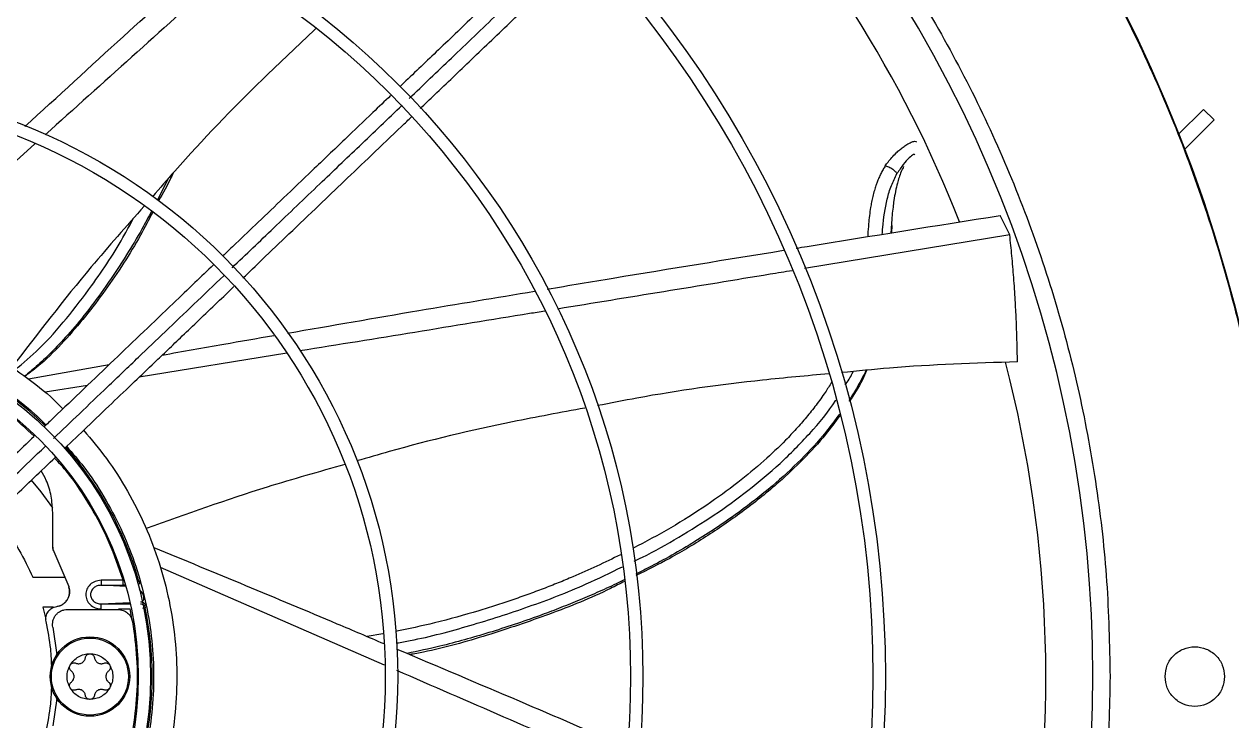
# Model space of a CAD drawing. Header units: inches. Extents: x 1229 to 1453, y -1023 to -720.
# Drawn here: x 1408.7 to 1418.28, y -745.61 to -740.09 of the extents above; entities that cross this region are included whole.
import ezdxf

# ---------------------------------------------------------------- set-up
doc = ezdxf.new("R2010")
doc.units = ezdxf.units.IN
doc.header["$MEASUREMENT"] = 0

msp = doc.modelspace()

# ---------------------------------------------------------------- linework, layer by layer
at = {"color": 18, "linetype": 'Continuous', "lineweight": 25, "true_color": 0x000000}
for p, q in [((1418.0547, -740.7656), (1417.8574, -740.963)), ((1418.1399, -740.8475), (1418.0547, -740.7656)), ((1417.9041, -741.0833), (1418.1399, -740.8475)), ((1408.7898, -741.0397), (1407.3492, -742.3336)), ((1409.8463, -741.3136), (1409.7616, -741.4849)), ((1415.5834, -741.7438), (1415.5863, -741.6845)), ((1416.5186, -741.7608), (1416.4432, -741.6059)), ((1416.5186, -741.7608), (1414.8917, -742.0277)), ((1415.5776, -741.7158), (1415.5768, -741.7448)), ((1410.7864, -742.6973), (1409.617, -742.8867)), ((1408.738, -742.9021), (1409.3787, -742.7877)), ((1409.2053, -742.9534), (1408.8702, -743.0077)), ((1408.9303, -744.2356), (1408.9303, -743.9616)), ((1408.9303, -744.2356), (1408.9303, -744.244)), ((1408.9346, -744.2618), (1408.9346, -744.2537)), ((1409.0597, -744.5502), (1408.9346, -744.2537)), ((1408.7735, -744.4734), (1409.0212, -744.4734)), ((1411.5622, -745.1707), (1409.7854, -744.3972)), ((1409.0597, -744.5502), (1409.0578, -744.5505)), ((1409.4878, -744.4977), (1409.3132, -744.4977)), ((1409.3132, -744.5371), (1409.4878, -744.5371)), ((1409.5102, -744.547), (1409.3132, -744.5371)), ((1409.5064, -744.5371), (1409.4878, -744.5371)), ((1408.9367, -744.7096), (1408.8515, -744.7096)), ((1408.8515, -744.7096), (1408.8767, -744.8048)), ((1409.0472, -744.7293), (1409.4473, -744.7293)), ((1409.3132, -744.6853), (1409.5424, -744.6737)), ((1409.3132, -744.7247), (1409.3132, -744.6853)), ((1409.3132, -744.6853), (1409.545, -744.6853)), ((1409.4524, -744.7247), (1409.5456, -744.7247)), ((1409.5598, -744.8167), (1409.5456, -744.7247)), ((1408.9313, -744.8704), (1408.9622, -745.088)), ((1411.5486, -744.9219), (1411.4247, -744.9438)), ((1408.9622, -745.4336), (1408.9313, -745.6512))]:
    msp.add_line(p, q, dxfattribs=at)
at = {"color": 18, "linetype": 'Continuous', "lineweight": 25, "true_color": 0x000000, "flags": 128}
msp.add_lwpolyline([(1408.9318, -743.9247), (1408.8376, -743.7955), (1408.7624, -743.7039)], dxfattribs=at)
at = {"color": 18, "linetype": 'Continuous', "lineweight": 25, "true_color": 0x000000}
for centre, radius in [((1406.9618, -745.2608), 11.7126), ((1406.9618, -745.2608), 8.5704), ((1406.9618, -745.2608), 8.472), ((1406.9618, -745.2608), 6.6478), ((1406.9618, -745.2608), 6.5493), ((1406.9618, -745.2608), 4.7037), ((1406.9618, -745.2608), 4.6053), ((1406.9618, -745.2608), 2.745), ((1406.9618, -745.2608), 2.6465), ((1409.2255, -745.2608), 0.315), ((1409.2255, -745.2608), 0.3053)]:
    msp.add_circle(centre, radius, dxfattribs=at)
for centre, radius, start, end in [((1406.9618, -745.2608), 12.9331, 13.26667, 76.73333), ((1406.9618, -745.2608), 11.7147, 21.53134, 44.20264), ((1406.9618, -745.2608), 10.2157, 314.3624, 43.03697), ((1406.9618, -745.2608), 9.8425, 21.47517, 43.01243), ((1406.9618, -745.2608), 11.7147, 339.09994, 20.90006), ((1406.9618, -745.2608), 2.7569, 46.15848, 73.7218), ((1406.9618, -745.2608), 9.8425, 348.7557, 14.65988), ((1406.9618, -745.2608), 2.7569, 16.2782, 41.24448), ((1409.5704, -744.4991), 0.0394, 330.10709, 16.26909), ((1406.9618, -745.2608), 2.7569, 348.59287, 11.40713)]:
    msp.add_arc(centre, radius, start, end, dxfattribs=at)
for points, knots in [([(1395.2522, -745.2608), (1395.2571, -745.0053), (1395.2667, -744.4944), (1395.3447, -743.7313), (1395.4689, -742.9748), (1395.6432, -742.228), (1395.8657, -741.4942), (1396.1359, -740.7766), (1396.4523, -740.0781), (1396.8138, -739.4019), (1397.2187, -738.7507), (1397.6653, -738.1274), (1398.1518, -737.5347), (1398.676, -736.975), (1399.2356, -736.4508), (1399.8284, -735.9644), (1400.4517, -735.5177), (1401.1028, -735.1128), (1401.7791, -734.7513), (1402.4775, -734.4349), (1403.1952, -734.1648), (1403.929, -733.9422), (1404.6757, -733.7681), (1405.4323, -733.6432), (1406.1954, -733.568), (1406.9618, -733.5429), (1407.7282, -733.568), (1408.4913, -733.6432), (1409.2478, -733.7681), (1409.9946, -733.9422), (1410.7284, -734.1648), (1411.446, -734.4349), (1412.1445, -734.7513), (1412.8207, -735.1128), (1413.4719, -735.5177), (1414.0952, -735.9644), (1414.6879, -736.4508), (1415.2476, -736.975), (1415.7717, -737.5347), (1416.2582, -738.1274), (1416.7048, -738.7507), (1417.1098, -739.4019), (1417.4712, -740.0781), (1417.7877, -740.7766), (1418.0578, -741.4942), (1418.2803, -742.228), (1418.4547, -742.9748), (1418.5788, -743.7313), (1418.6568, -744.4944), (1418.6665, -745.0053), (1418.6713, -745.2608)], [0, 0, 0, 0, 0.020833, 0.041667, 0.0625, 0.083333, 0.104167, 0.125, 0.145833, 0.166667, 0.1875, 0.208333, 0.229167, 0.25, 0.270833, 0.291667, 0.3125, 0.333333, 0.354167, 0.375, 0.395833, 0.416667, 0.4375, 0.458333, 0.479167, 0.5, 0.520833, 0.541667, 0.5625, 0.583333, 0.604167, 0.625, 0.645833, 0.666667, 0.6875, 0.708333, 0.729167, 0.75, 0.770833, 0.791667, 0.8125, 0.833333, 0.854167, 0.875, 0.895833, 0.916667, 0.9375, 0.958333, 0.979167, 1, 1, 1, 1]), ([(1414.6905, -738.3736), (1414.8537, -738.5646), (1415.18, -738.9467), (1415.615, -739.563), (1416.0071, -740.2068), (1416.3505, -740.8782), (1416.6445, -741.5725), (1416.887, -742.2865), (1417.0772, -743.0162), (1417.2129, -743.7577), (1417.2981, -744.5073), (1417.3087, -745.0096), (1417.314, -745.2608)], [0, 0, 0, 0, 0.1, 0.2, 0.3, 0.4, 0.5, 0.6, 0.7, 0.8, 0.9, 1, 1, 1, 1]), ([(1413.0019, -739.3253), (1412.9661, -739.3596), (1412.8262, -739.4932), (1412.5902, -739.7188), (1412.2881, -740.0075), (1411.999, -740.2837), (1411.7951, -740.4786), (1411.6931, -740.5761), (1411.6826, -740.5861)], [0, 0, 0, 0, 0.08205, 0.320413, 0.538192, 0.769586, 0.9763, 1, 1, 1, 1]), ([(1411.7562, -740.6792), (1411.868, -740.5723), (1412.1018, -740.3489), (1412.4377, -740.0279), (1412.7705, -739.7099), (1412.9812, -739.5085), (1413.0896, -739.4049)], [0, 0, 0, 0, 0.25024, 0.523314, 0.754843, 1, 1, 1, 1]), ([(1411.8438, -740.7588), (1411.882, -740.7223), (1412.0177, -740.5926), (1412.2613, -740.3598), (1412.5795, -740.0558), (1412.8844, -739.7644), (1413.0806, -739.5768), (1413.1646, -739.4966)], [0, 0, 0, 0, 0.086049, 0.306305, 0.551401, 0.807984, 1, 1, 1, 1]), ([(1408.7106, -740.9017), (1408.9706, -740.663), (1409.4587, -740.2147), (1409.9492, -739.7709), (1410.1785, -739.5634)], [0, 0, 0, 0, 0.532579, 1, 1, 1, 1]), ([(1410.335, -739.6499), (1410.3044, -739.6775), (1409.8177, -740.1159), (1409.3293, -740.5548), (1408.8716, -740.9662)], [0, 0, 0, 0, 0.062942, 1, 1, 1, 1]), ([(1411.0169, -740.125), (1410.8749, -740.2583), (1410.4887, -740.6211), (1410.0578, -741.0676), (1409.78, -741.3893), (1409.7212, -741.4574)], [0, 0, 0, 0, 0.314147, 0.854877, 1, 1, 1, 1]), ([(1411.6096, -740.6558), (1411.5626, -740.7008), (1411.4418, -740.8162), (1411.2347, -741.0141), (1410.9987, -741.2396), (1410.7697, -741.4585), (1410.5677, -741.6515), (1410.4063, -741.8058), (1410.3118, -741.8961), (1410.2764, -741.9299)], [0, 0, 0, 0, 0.106271, 0.273247, 0.467047, 0.637844, 0.788267, 0.9206, 1, 1, 1, 1]), ([(1410.3522, -742.0208), (1410.4624, -741.9155), (1410.6947, -741.6935), (1411.0311, -741.372), (1411.3704, -741.0478), (1411.5875, -740.8403), (1411.7005, -740.7324)], [0, 0, 0, 0, 0.244395, 0.515011, 0.747693, 1, 1, 1, 1]), ([(1410.4386, -742.1016), (1410.4896, -742.0529), (1410.6114, -741.9365), (1410.8128, -741.744), (1411.0292, -741.5372), (1411.2474, -741.3288), (1411.4651, -741.1207), (1411.644, -740.9498), (1411.7503, -740.8482), (1411.7775, -740.8222)], [0, 0, 0, 0, 0.113908, 0.271731, 0.450073, 0.598183, 0.760522, 0.938729, 1, 1, 1, 1]), ([(1415.5312, -741.2131), (1415.5385, -741.2027), (1415.5549, -741.1796), (1415.5842, -741.1447), (1415.6156, -741.1124), (1415.6463, -741.085), (1415.6744, -741.0628), (1415.7055, -741.0416), (1415.7362, -741.0254), (1415.7666, -741.0144), (1415.7755, -741.0199), (1415.7801, -741.0229)], [0, 0, 0, 0, 0.0797306, 0.1782552, 0.2969947, 0.3879458, 0.4805735, 0.5825721, 0.7201798, 0.8534807, 1, 1, 1, 1]), ([(1415.7666, -741.1245), (1415.7639, -741.1222), (1415.7586, -741.1176), (1415.7219, -741.1475), (1415.674, -741.1971), (1415.6408, -741.2488), (1415.6242, -741.2745)], [0, 0, 0, 0, 0.244465, 0.494333, 0.747923, 1, 1, 1, 1]), ([(1415.5312, -741.2131), (1415.5253, -741.2226), (1415.5132, -741.2422), (1415.4966, -741.2737), (1415.4807, -741.3075), (1415.4677, -741.3395), (1415.4557, -741.3731), (1415.4441, -741.4102), (1415.4326, -741.454), (1415.4227, -741.4995), (1415.4136, -741.5503), (1415.4054, -741.6084), (1415.3981, -741.6793), (1415.3938, -741.735), (1415.392, -741.7685), (1415.3917, -741.7745)], [0, 0, 0, 0, 0.05824, 0.119234, 0.182883, 0.249111, 0.295099, 0.36444, 0.447026, 0.524801, 0.601479, 0.710313, 0.824826, 0.968384, 1, 1, 1, 1]), ([(1415.6242, -741.2745), (1415.6231, -741.2723), (1415.6207, -741.2676), (1415.6135, -741.2593), (1415.6033, -741.2502), (1415.5903, -741.2408), (1415.5755, -741.2319), (1415.5601, -741.224), (1415.545, -741.2176), (1415.5357, -741.2145), (1415.5312, -741.2131)], [0, 0, 0, 0, 0.11497, 0.238127, 0.367411, 0.500001, 0.632586, 0.761862, 0.885032, 1, 1, 1, 1]), ([(1415.6769, -741.2179), (1415.6704, -741.231), (1415.6572, -741.2572), (1415.6408, -741.3032), (1415.6255, -741.3557), (1415.6115, -741.4169), (1415.6005, -741.4806), (1415.5919, -741.544), (1415.585, -741.6087), (1415.5803, -741.6701), (1415.5774, -741.717), (1415.5765, -741.7378), (1415.5761, -741.7449)], [0, 0, 0, 0, 0.101146, 0.203896, 0.292892, 0.415243, 0.548518, 0.639205, 0.753155, 0.890197, 0.962177, 1, 1, 1, 1]), ([(1409.8843, -741.27), (1409.8796, -741.2809), (1409.8465, -741.357), (1409.8055, -741.429), (1409.7703, -741.4908)], [0, 0, 0, 0, 0.14188, 1, 1, 1, 1]), ([(1415.508, -741.7558), (1415.509, -741.7378), (1415.5143, -741.6449), (1415.5346, -741.5127), (1415.5769, -741.3686), (1415.6086, -741.3056), (1415.6242, -741.2745)], [0, 0, 0, 0, 0.109419, 0.561939, 0.783692, 1, 1, 1, 1]), ([(1409.6557, -741.5325), (1409.5144, -741.6919), (1409.1489, -742.1041), (1408.813, -742.5409), (1408.607, -742.8089)], [0, 0, 0, 0, 0.386641, 1, 1, 1, 1]), ([(1409.7142, -741.5727), (1409.6888, -741.6201), (1409.6261, -741.737), (1409.5068, -741.936), (1409.3611, -742.1584), (1409.2045, -742.37), (1409.0582, -742.546), (1408.9249, -742.6876), (1408.8105, -742.7964), (1408.7386, -742.8552), (1408.708, -742.8802)], [0, 0, 0, 0, 0.096905, 0.239175, 0.41847, 0.577059, 0.714948, 0.832145, 0.928658, 1, 1, 1, 1]), ([(1409.7235, -741.5791), (1409.6918, -741.6404), (1409.5804, -741.8559), (1409.399, -742.1306), (1409.1916, -742.4075), (1409.0215, -742.6034), (1408.8634, -742.7655), (1408.7525, -742.8502), (1408.7104, -742.8822)], [0, 0, 0, 0, 0.124193, 0.436205, 0.592312, 0.74848, 0.904731, 1, 1, 1, 1]), ([(1408.6319, -742.8296), (1408.6961, -742.7754), (1408.8439, -742.6508), (1409.043, -742.424), (1409.2728, -742.1226), (1409.4485, -741.8584), (1409.5463, -741.6741), (1409.5679, -741.6334)], [0, 0, 0, 0, 0.1643139, 0.3778099, 0.5907186, 0.9094973, 1, 1, 1, 1]), ([(1414.8243, -741.8657), (1414.8535, -741.8609), (1415.3942, -741.7726), (1415.9333, -741.687), (1416.4432, -741.6059)], [0, 0, 0, 0, 0.053915, 1, 1, 1, 1]), ([(1416.5792, -742.7666), (1416.5783, -742.7082), (1416.5764, -742.5955), (1416.5703, -742.4324), (1416.5618, -742.268), (1416.5503, -742.1004), (1416.5359, -741.9281), (1416.5243, -741.8158), (1416.5186, -741.7608)], [0, 0, 0, 0, 0.173712, 0.3354176, 0.4850763, 0.6632668, 0.8349162, 1, 1, 1, 1]), ([(1412.85, -742.19), (1413.025, -742.1607), (1413.6503, -742.056), (1414.2743, -741.9549), (1414.7237, -741.8821)], [0, 0, 0, 0, 0.279809, 1, 1, 1, 1]), ([(1410.206, -741.9972), (1410.1567, -742.0442), (1410.0502, -742.1461), (1409.7874, -742.3972), (1409.4137, -742.7543), (1409.0713, -743.0816), (1408.8851, -743.2595), (1408.8593, -743.2841)], [0, 0, 0, 0, 0.11002, 0.23806, 0.586512, 0.942749, 1, 1, 1, 1]), ([(1408.9375, -743.3727), (1409.0055, -743.3078), (1409.1481, -743.1715), (1409.3726, -742.957), (1409.5994, -742.7402), (1409.8276, -742.5221), (1410.0528, -742.3069), (1410.2076, -742.159), (1410.2865, -742.0836)], [0, 0, 0, 0, 0.150789, 0.316355, 0.498602, 0.654921, 0.823982, 1, 1, 1, 1]), ([(1414.7924, -742.044), (1414.7346, -742.0535), (1414.1159, -742.1551), (1413.4949, -742.2563), (1412.932, -742.3481)], [0, 0, 0, 0, 0.09347, 1, 1, 1, 1]), ([(1409.0234, -743.4541), (1409.0829, -743.3971), (1409.2081, -743.2775), (1409.3934, -743.1005), (1409.5721, -742.9297), (1409.7197, -742.7886), (1409.846, -742.668), (1409.963, -742.5562), (1410.0948, -742.4302), (1410.2312, -742.2999), (1410.3237, -742.2114), (1410.3671, -742.17)], [0, 0, 0, 0, 0.132681, 0.278736, 0.413007, 0.531253, 0.608381, 0.694879, 0.792677, 0.903014, 1, 1, 1, 1]), ([(1410.7921, -742.5387), (1411.1391, -742.4786), (1411.7922, -742.3654), (1412.4449, -742.2572), (1412.7509, -742.2065)], [0, 0, 0, 0, 0.531236, 1, 1, 1, 1]), ([(1406.9618, -742.308), (1407.0651, -742.3112), (1407.2719, -742.3175), (1407.5786, -742.368), (1407.8786, -742.4481), (1408.1683, -742.56), (1408.4452, -742.701), (1408.7041, -742.8719), (1408.8935, -743.0191), (1408.9882, -743.1163), (1409.0107, -743.1395)], [0, 0, 0, 0, 0.136759, 0.273517, 0.410274, 0.547034, 0.68379, 0.820549, 0.957307, 1, 1, 1, 1]), ([(1412.8325, -742.3644), (1412.792, -742.371), (1412.1459, -742.4766), (1411.4981, -742.5818), (1410.8909, -742.6803)], [0, 0, 0, 0, 0.062691, 1, 1, 1, 1]), ([(1405.1363, -743.1796), (1405.2088, -743.1196), (1405.3546, -742.999), (1405.5958, -742.8475), (1405.8509, -742.7195), (1406.1182, -742.6188), (1406.3944, -742.5461), (1406.6766, -742.5021), (1406.9618, -742.4874), (1407.247, -742.5021), (1407.5291, -742.5461), (1407.8053, -742.6188), (1408.0725, -742.7196), (1408.3282, -742.8471), (1408.5682, -743.0013), (1408.7524, -743.1419), (1408.8484, -743.2381), (1408.8773, -743.2669)], [0, 0, 0, 0, 0.0686182, 0.1379717, 0.207325, 0.2766794, 0.3460334, 0.4153867, 0.4847398, 0.554094, 0.6234473, 0.6928013, 0.7621556, 0.831509, 0.9008624, 0.9702164, 1, 1, 1, 1]), ([(1409.7992, -742.7127), (1409.9617, -742.6834), (1410.2559, -742.6303), (1410.5504, -742.5801), (1410.6822, -742.5576)], [0, 0, 0, 0, 0.552546, 1, 1, 1, 1]), ([(1408.7838, -743.3562), (1408.7172, -743.2945), (1408.5702, -743.1583), (1408.3128, -742.9876), (1408.0266, -742.8372), (1407.8247, -742.7686), (1407.7249, -742.7347)], [0, 0, 0, 0, 0.219674, 0.484445, 0.745154, 1, 1, 1, 1]), ([(1416.5792, -742.7666), (1416.2405, -742.7773), (1415.7741, -742.792), (1415.3102, -742.8391), (1415.1832, -742.852)], [0, 0, 0, 0, 0.726229, 1, 1, 1, 1]), ([(1415.2142, -742.9491), (1415.2345, -742.9195), (1415.2581, -742.8853), (1415.2748, -742.8482), (1415.2771, -742.8431)], [0, 0, 0, 0, 0.863191, 1, 1, 1, 1]), ([(1415.3794, -742.8334), (1415.3576, -742.877), (1415.3167, -742.9586), (1415.2668, -743.036), (1415.2435, -743.0721)], [0, 0, 0, 0, 0.534232, 1, 1, 1, 1]), ([(1415.3841, -742.8329), (1415.3731, -742.8586), (1415.3361, -742.9452), (1415.2832, -743.0254), (1415.2459, -743.0819)], [0, 0, 0, 0, 0.295896, 1, 1, 1, 1]), ([(1415.0846, -742.8614), (1414.9093, -742.8771), (1414.3998, -742.9226), (1413.7874, -743.0082), (1413.354, -743.0931), (1413.2497, -743.1135)], [0, 0, 0, 0, 0.284889, 0.827951, 1, 1, 1, 1]), ([(1415.1059, -742.9285), (1415.0892, -742.9552), (1415.0506, -743.0168), (1414.9834, -743.1092), (1414.9066, -743.206), (1414.826, -743.2985), (1414.7156, -743.4153), (1414.563, -743.56), (1414.3543, -743.7328), (1414.108, -743.9103), (1413.8312, -744.0867), (1413.6311, -744.1922), (1413.5298, -744.2456)], [0, 0, 0, 0, 0.0457529, 0.1057729, 0.1652638, 0.224217, 0.2826204, 0.3967082, 0.5266446, 0.6724573, 0.83416, 1, 1, 1, 1]), ([(1413.1485, -743.1329), (1412.9574, -743.1682), (1412.4368, -743.2645), (1411.8344, -743.4069), (1411.4278, -743.5269), (1411.3426, -743.552)], [0, 0, 0, 0, 0.314233, 0.856302, 1, 1, 1, 1]), ([(1413.5413, -744.346), (1413.5627, -744.336), (1413.6833, -744.2795), (1413.8948, -744.1575), (1414.176, -743.9832), (1414.4453, -743.7885), (1414.7017, -743.5745), (1414.9347, -743.3354), (1415.0817, -743.1645), (1415.14, -743.0698), (1415.1403, -743.0692)], [0, 0, 0, 0, 0.034385, 0.194225, 0.354308, 0.514706, 0.675526, 0.836913, 0.998972, 1, 1, 1, 1]), ([(1415.1674, -743.1798), (1415.1322, -743.2284), (1415.0404, -743.3553), (1414.861, -743.5468), (1414.6313, -743.7589), (1414.3573, -743.973), (1414.0385, -744.186), (1413.7614, -744.3443), (1413.595, -744.429), (1413.5532, -744.4502)], [0, 0, 0, 0, 0.0871631, 0.227891, 0.3782844, 0.5383443, 0.7290862, 0.9319721, 1, 1, 1, 1]), ([(1415.1704, -743.1922), (1415.1335, -743.2428), (1415.045, -743.3642), (1414.8821, -743.54), (1414.6687, -743.7421), (1414.4164, -743.9454), (1414.1258, -744.145), (1413.8393, -744.3201), (1413.6443, -744.416), (1413.5544, -744.4602)], [0, 0, 0, 0, 0.091068, 0.218312, 0.3455695, 0.5152292, 0.6848997, 0.8545748, 1, 1, 1, 1]), ([(1409.1756, -743.3086), (1409.2372, -743.3818), (1409.3654, -743.5342), (1409.528, -743.7901), (1409.6685, -744.0669), (1409.7786, -744.3574), (1409.8578, -744.6577), (1409.9051, -744.9646), (1409.9199, -745.2748), (1409.9021, -745.5849), (1409.852, -745.8914), (1409.7699, -746.191), (1409.6568, -746.4802), (1409.5145, -746.7564), (1409.3423, -747.0143), (1409.1973, -747.1997), (1409.1032, -747.2907), (1409.0833, -747.3099)], [0, 0, 0, 0, 0.065205, 0.135665, 0.206125, 0.276585, 0.347045, 0.417505, 0.487965, 0.558425, 0.628885, 0.699345, 0.769805, 0.840265, 0.910725, 0.981186, 1, 1, 1, 1]), ([(1408.783, -743.357), (1408.6698, -743.4652), (1408.4467, -743.6784), (1408.1145, -743.9958), (1407.8675, -744.2319), (1407.7031, -744.389), (1407.621, -744.4675), (1407.5328, -744.5517), (1407.4721, -744.6097), (1407.4381, -744.6422)], [0, 0, 0, 0, 0.252825, 0.498235, 0.740971, 0.803595, 0.864704, 0.924154, 1, 1, 1, 1]), ([(1407.5307, -744.7171), (1407.5657, -744.6836), (1407.6463, -744.6066), (1407.7695, -744.4889), (1407.9069, -744.3576), (1408.0552, -744.2159), (1408.2254, -744.0532), (1408.4199, -743.8674), (1408.6375, -743.6594), (1408.7906, -743.5131), (1408.8703, -743.4369)], [0, 0, 0, 0, 0.078323, 0.180329, 0.275628, 0.385797, 0.512305, 0.656809, 0.821221, 1, 1, 1, 1]), ([(1409.041, -743.4372), (1409.0872, -743.4904), (1409.1956, -743.6156), (1409.3392, -743.8338), (1409.4739, -744.0854), (1409.5813, -744.3501), (1409.6611, -744.6243), (1409.7123, -744.9053), (1409.7342, -745.19), (1409.7268, -745.4755), (1409.6901, -745.7587), (1409.6244, -746.0366), (1409.5305, -746.3063), (1409.4095, -746.5651), (1409.2618, -746.8092), (1409.1109, -747.0151), (1409.0005, -747.1301), (1408.9559, -747.1766)], [0, 0, 0, 0, 0.051393, 0.120749, 0.190107, 0.259464, 0.328821, 0.398178, 0.467535, 0.536892, 0.606249, 0.675606, 0.744963, 0.81432, 0.883677, 0.953035, 1, 1, 1, 1]), ([(1407.6012, -744.8131), (1407.6269, -744.7885), (1407.6848, -744.7332), (1407.7747, -744.6473), (1407.8711, -744.5552), (1407.9683, -744.4623), (1408.0667, -744.3683), (1408.2348, -744.2076), (1408.473, -743.98), (1408.7353, -743.7293), (1408.8957, -743.5761), (1408.9532, -743.5212)], [0, 0, 0, 0, 0.057028, 0.128321, 0.199319, 0.270688, 0.343884, 0.417564, 0.643745, 0.872299, 1, 1, 1, 1]), ([(1409.4878, -744.4977), (1409.454, -744.3979), (1409.3855, -744.1959), (1409.2344, -743.9102), (1409.088, -743.6844), (1408.9798, -743.566), (1408.9455, -743.5285)], [0, 0, 0, 0, 0.2820877, 0.570667, 0.8637417, 1, 1, 1, 1]), ([(1411.2476, -743.5797), (1411.0412, -743.6377), (1410.5096, -743.7872), (1409.9896, -743.9736), (1409.6714, -744.0876)], [0, 0, 0, 0, 0.388132, 1, 1, 1, 1]), ([(1408.9303, -743.9616), (1408.9276, -743.9179), (1408.9223, -743.8305), (1408.8894, -743.7175), (1408.8533, -743.6549), (1408.8391, -743.6302)], [0, 0, 0, 0, 0.3772613, 0.7545222, 1, 1, 1, 1]), ([(1408.4664, -743.9863), (1408.4857, -744.0076), (1408.5603, -744.0899), (1408.6666, -744.2523), (1408.738, -744.3999), (1408.7735, -744.4734)], [0, 0, 0, 0, 0.148916, 0.576564, 1, 1, 1, 1]), ([(1408.9346, -744.2537), (1408.9334, -744.2508), (1408.9308, -744.245), (1408.9305, -744.2387), (1408.9303, -744.2356)], [0, 0, 0, 0, 0.4997971, 1, 1, 1, 1]), ([(1408.9303, -744.244), (1408.9305, -744.2471), (1408.9308, -744.2533), (1408.9333, -744.259), (1408.9346, -744.2618)], [0, 0, 0, 0, 0.500004, 1, 1, 1, 1]), ([(1409.7313, -744.2368), (1410.216, -744.4373), (1410.8254, -744.6892), (1411.4319, -744.9467), (1411.5559, -744.9994)], [0, 0, 0, 0, 0.7955568, 1, 1, 1, 1]), ([(1413.4326, -744.2957), (1413.3076, -744.3557), (1413.1447, -744.4338), (1412.9384, -744.5184), (1412.8189, -744.5653), (1412.6961, -744.6109), (1412.57, -744.6553), (1412.4405, -744.6982), (1412.2371, -744.7614), (1411.9732, -744.8347), (1411.7512, -744.8821), (1411.6474, -744.9043)], [0, 0, 0, 0, 0.2188907, 0.2851323, 0.3528548, 0.4220567, 0.4927347, 0.5648854, 0.6385066, 0.8310335, 1, 1, 1, 1]), ([(1411.6571, -744.9945), (1411.6933, -744.9882), (1411.8893, -744.954), (1412.2395, -744.8593), (1412.7051, -744.7109), (1413.1092, -744.5557), (1413.3518, -744.4372), (1413.4469, -744.3908)], [0, 0, 0, 0, 0.058494, 0.316693, 0.574947, 0.833356, 1, 1, 1, 1]), ([(1408.9619, -744.7053), (1408.9706, -744.7037), (1408.9878, -744.7005), (1409.0115, -744.6885), (1409.0322, -744.6721), (1409.0486, -744.6514), (1409.0601, -744.6277), (1409.066, -744.602), (1409.0665, -744.5755), (1409.062, -744.5586), (1409.0597, -744.5502)], [0, 0, 0, 0, 0.125194, 0.250389, 0.375496, 0.500528, 0.625476, 0.750351, 0.875181, 1, 1, 1, 1]), ([(1408.9833, -744.7003), (1408.9838, -744.7002), (1408.9925, -744.6982), (1409.0086, -744.6892), (1409.03, -744.673), (1409.0472, -744.6512), (1409.059, -744.6261), (1409.0644, -744.5997), (1409.0642, -744.574), (1409.0599, -744.5581), (1409.0578, -744.5505)], [0, 0, 0, 0, 0.0069686, 0.1453806, 0.2910487, 0.4405377, 0.5898133, 0.7348842, 0.8723933, 1, 1, 1, 1]), ([(1409.3132, -744.4977), (1409.2971, -744.4995), (1409.2653, -744.503), (1409.2253, -744.5298), (1409.2034, -744.5615), (1409.1946, -744.5896), (1409.1925, -744.6112), (1409.1946, -744.6328), (1409.2034, -744.6609), (1409.2253, -744.6925), (1409.2653, -744.7194), (1409.2971, -744.7229), (1409.3132, -744.7247)], [0, 0, 0, 0, 0.132079, 0.259806, 0.381603, 0.440899, 0.500002, 0.559049, 0.618398, 0.740195, 0.867921, 1, 1, 1, 1]), ([(1409.3132, -744.5371), (1409.3028, -744.5381), (1409.2819, -744.54), (1409.2589, -744.5536), (1409.2446, -744.5685), (1409.2364, -744.5816), (1409.2313, -744.596), (1409.2296, -744.6112), (1409.2313, -744.6264), (1409.2364, -744.6408), (1409.2446, -744.6538), (1409.2589, -744.6687), (1409.2819, -744.6824), (1409.3028, -744.6843), (1409.3132, -744.6853)], [0, 0, 0, 0, 0.127645, 0.253729, 0.316127, 0.377879, 0.439096, 0.5, 0.560904, 0.622121, 0.683873, 0.746272, 0.872355, 1, 1, 1, 1]), ([(1409.3132, -744.4977), (1409.3132, -744.5028), (1409.3132, -744.513), (1409.3132, -744.5259), (1409.3132, -744.5351), (1409.3132, -744.5364), (1409.3132, -744.5371)], [0, 0, 0, 0, 0.250002, 0.5, 0.749996, 1, 1, 1, 1]), ([(1409.4878, -744.5371), (1409.4878, -744.5364), (1409.4878, -744.5351), (1409.4878, -744.5259), (1409.4878, -744.513), (1409.4878, -744.5028), (1409.4878, -744.4977)], [0, 0, 0, 0, 0.250004, 0.5, 0.749998, 1, 1, 1, 1]), ([(1409.6082, -744.488), (1409.6067, -744.488), (1409.6049, -744.4879), (1409.5955, -744.4885), (1409.5934, -744.4887)], [0, 0, 0, 0, 0.783006, 1, 1, 1, 1]), ([(1409.618, -744.5004), (1409.6186, -744.503), (1409.6199, -744.5086), (1409.6194, -744.5176), (1409.6168, -744.5266), (1409.6131, -744.5336), (1409.6098, -744.5368), (1409.6088, -744.5378)], [0, 0, 0, 0, 0.203719, 0.424591, 0.658571, 0.899688, 1, 1, 1, 1]), ([(1409.6301, -744.6693), (1409.6337, -744.6685), (1409.6407, -744.6668), (1409.6487, -744.6574), (1409.6535, -744.6473), (1409.6531, -744.6339), (1409.6526, -744.63), (1409.6521, -744.6268), (1409.6513, -744.6234), (1409.6504, -744.62), (1409.6494, -744.6169), (1409.647, -744.6106), (1409.6419, -744.6003), (1409.63, -744.5825), (1409.6217, -744.5762), (1409.6157, -744.5717)], [0, 0, 0, 0, 0.199717, 0.396756, 0.535739, 0.555918, 0.565194, 0.573898, 0.582277, 0.590794, 0.599814, 0.60944, 0.652137, 0.746227, 1, 1, 1, 1]), ([(1413.4624, -744.4943), (1413.4411, -744.5047), (1413.3691, -744.5399), (1413.2456, -744.5955), (1413.0929, -744.661), (1412.9413, -744.7218), (1412.7081, -744.8099), (1412.3957, -744.9138), (1412.0448, -745.013), (1411.8267, -745.0589), (1411.7397, -745.0773)], [0, 0, 0, 0, 0.0388329, 0.1310744, 0.2218673, 0.3112114, 0.3991056, 0.6314316, 0.8529951, 1, 1, 1, 1]), ([(1413.4642, -744.5061), (1413.4273, -744.5252), (1413.2346, -744.6249), (1412.8704, -744.7695), (1412.3753, -744.9373), (1412.0046, -745.0426), (1411.7982, -745.0803), (1411.7623, -745.0868)], [0, 0, 0, 0, 0.068536, 0.358655, 0.648786, 0.938935, 1, 1, 1, 1]), ([(1409.6687, -744.7007), (1409.6674, -744.6965), (1409.6647, -744.6879), (1409.6554, -744.6776), (1409.6434, -744.6706), (1409.6345, -744.6697), (1409.6301, -744.6693)], [0, 0, 0, 0, 0.242739, 0.500184, 0.75757, 1, 1, 1, 1]), ([(1408.8779, -744.8248), (1408.8767, -744.8181), (1408.8745, -744.8045), (1408.8766, -744.7838), (1408.8826, -744.764), (1408.8928, -744.746), (1408.9063, -744.7303), (1408.9229, -744.718), (1408.9416, -744.709), (1408.9552, -744.7065), (1408.9619, -744.7053)], [0, 0, 0, 0, 0.124963, 0.249993, 0.374924, 0.499989, 0.624924, 0.749981, 0.874946, 1, 1, 1, 1]), ([(1408.9313, -744.8704), (1408.9302, -744.8617), (1408.9279, -744.8445), (1408.9317, -744.8184), (1408.9408, -744.7938), (1408.9552, -744.7718), (1408.9739, -744.7535), (1408.9963, -744.7398), (1409.0211, -744.731), (1409.0385, -744.7299), (1409.0472, -744.7293)], [0, 0, 0, 0, 0.125, 0.250001, 0.374997, 0.5, 0.624996, 0.749999, 0.875018, 1, 1, 1, 1]), ([(1409.4473, -744.7293), (1409.4612, -744.7307), (1409.4889, -744.7336), (1409.5251, -744.7556), (1409.5528, -744.7877), (1409.5601, -744.8146), (1409.5638, -744.828)], [0, 0, 0, 0, 0.249982, 0.500003, 0.749993, 1, 1, 1, 1]), ([(1409.6256, -744.684), (1409.63, -744.6844), (1409.639, -744.6853), (1409.651, -744.6923), (1409.6603, -744.7027), (1409.663, -744.7113), (1409.6642, -744.7155)], [0, 0, 0, 0, 0.242498, 0.499991, 0.757495, 1, 1, 1, 1]), ([(1409.6454, -744.7174), (1409.649, -744.7171), (1409.6617, -744.7161), (1409.6632, -744.7158), (1409.6642, -744.7155)], [0, 0, 0, 0, 0.285124, 1, 1, 1, 1]), ([(1408.9232, -745.1963), (1408.9215, -745.1446), (1408.9174, -745.0195), (1408.8925, -744.8968), (1408.8779, -744.8248)], [0, 0, 0, 0, 0.413893, 1, 1, 1, 1]), ([(1409.5638, -744.828), (1409.5765, -744.9238), (1409.6019, -745.1154), (1409.6019, -745.4062), (1409.5765, -745.5978), (1409.5638, -745.6936)], [0, 0, 0, 0, 0.333333, 0.666667, 1, 1, 1, 1]), ([(1411.6588, -745.043), (1411.9822, -745.1795), (1412.5926, -745.4373), (1413.1999, -745.6991), (1413.4855, -745.8222)], [0, 0, 0, 0, 0.529758, 1, 1, 1, 1]), ([(1417.7492, -745.2608), (1417.7527, -745.2299), (1417.7598, -745.168), (1417.8144, -745.0894), (1417.8925, -745.0369), (1417.9854, -745.0184), (1418.0782, -745.0369), (1418.1563, -745.0894), (1418.211, -745.168), (1418.2181, -745.2299), (1418.2216, -745.2608)], [0, 0, 0, 0, 0.125, 0.25, 0.374999, 0.499998, 0.625001, 0.75, 0.875, 1, 1, 1, 1]), ([(1409.0687, -745.1702), (1409.0776, -745.1571), (1409.0955, -745.131), (1409.1341, -745.1024), (1409.1781, -745.0833), (1409.2097, -745.0809), (1409.2255, -745.0797)], [0, 0, 0, 0, 0.25, 0.50001, 0.750001, 1, 1, 1, 1]), ([(1409.114, -745.1549), (1409.1179, -745.1562), (1409.1259, -745.1589), (1409.1387, -745.1594), (1409.1511, -745.1571), (1409.1628, -745.1521), (1409.173, -745.1445), (1409.1811, -745.1348), (1409.1871, -745.1236), (1409.1888, -745.1153), (1409.1896, -745.1112)], [0, 0, 0, 0, 0.125011, 0.250006, 0.375015, 0.500015, 0.625016, 0.749997, 0.875001, 1, 1, 1, 1]), ([(1409.1896, -745.1112), (1409.1906, -745.1069), (1409.1927, -745.0984), (1409.2012, -745.0882), (1409.2125, -745.0811), (1409.2212, -745.0802), (1409.2255, -745.0797)], [0, 0, 0, 0, 0.250018, 0.500039, 0.749991, 1, 1, 1, 1]), ([(1409.2255, -745.0797), (1409.2299, -745.0802), (1409.2386, -745.0811), (1409.2499, -745.0882), (1409.2584, -745.0984), (1409.2605, -745.1069), (1409.2615, -745.1112)], [0, 0, 0, 0, 0.249996, 0.500014, 0.750022, 1, 1, 1, 1]), ([(1409.2255, -745.0797), (1409.2414, -745.0809), (1409.273, -745.0833), (1409.317, -745.1024), (1409.3556, -745.131), (1409.3734, -745.1571), (1409.3824, -745.1702)], [0, 0, 0, 0, 0.250018, 0.500003, 0.750006, 1, 1, 1, 1]), ([(1409.2615, -745.1112), (1409.2623, -745.1153), (1409.264, -745.1236), (1409.2699, -745.1348), (1409.2781, -745.1445), (1409.2883, -745.1521), (1409.3, -745.1571), (1409.3124, -745.1594), (1409.3252, -745.1589), (1409.3331, -745.1562), (1409.3371, -745.1549)], [0, 0, 0, 0, 0.125008, 0.249988, 0.374997, 0.499996, 0.624993, 0.749999, 0.874992, 1, 1, 1, 1]), ([(1409.0687, -745.3513), (1409.0618, -745.3371), (1409.0481, -745.3085), (1409.0426, -745.2608), (1409.0481, -745.2131), (1409.0618, -745.1845), (1409.0687, -745.1702)], [0, 0, 0, 0, 0.25, 0.5, 0.75, 1, 1, 1, 1]), ([(1409.078, -745.2171), (1409.0748, -745.2141), (1409.0685, -745.2081), (1409.0638, -745.1956), (1409.0634, -745.1822), (1409.0669, -745.1742), (1409.0687, -745.1702)], [0, 0, 0, 0, 0.24999, 0.499996, 0.749992, 1, 1, 1, 1]), ([(1409.0687, -745.1702), (1409.0713, -745.1667), (1409.0764, -745.1596), (1409.0882, -745.1534), (1409.1014, -745.1511), (1409.1098, -745.1536), (1409.114, -745.1549)], [0, 0, 0, 0, 0.24999, 0.499993, 0.749963, 1, 1, 1, 1]), ([(1409.078, -745.3045), (1409.0812, -745.3017), (1409.0875, -745.2961), (1409.0943, -745.2853), (1409.0986, -745.2734), (1409.1, -745.2608), (1409.0986, -745.2482), (1409.0943, -745.2363), (1409.0875, -745.2255), (1409.0812, -745.2199), (1409.078, -745.2171)], [0, 0, 0, 0, 0.125011, 0.250004, 0.375001, 0.5, 0.624999, 0.749996, 0.874989, 1, 1, 1, 1]), ([(1409.3371, -745.1549), (1409.3413, -745.1536), (1409.3497, -745.1511), (1409.3629, -745.1534), (1409.3747, -745.1596), (1409.3798, -745.1667), (1409.3824, -745.1702)], [0, 0, 0, 0, 0.2499487, 0.5000075, 0.7500107, 1, 1, 1, 1]), ([(1409.3731, -745.2171), (1409.3699, -745.2199), (1409.3636, -745.2255), (1409.3568, -745.2363), (1409.3525, -745.2482), (1409.3511, -745.2608), (1409.3525, -745.2734), (1409.3568, -745.2853), (1409.3636, -745.2961), (1409.3699, -745.3017), (1409.3731, -745.3045)], [0, 0, 0, 0, 0.125011, 0.250004, 0.375001, 0.5, 0.624999, 0.749996, 0.874989, 1, 1, 1, 1]), ([(1409.3824, -745.1702), (1409.3842, -745.1742), (1409.3877, -745.1822), (1409.3872, -745.1956), (1409.3826, -745.2081), (1409.3763, -745.2141), (1409.3731, -745.2171)], [0, 0, 0, 0, 0.250016, 0.500021, 0.750002, 1, 1, 1, 1]), ([(1409.3824, -745.1702), (1409.3893, -745.1845), (1409.403, -745.2131), (1409.4085, -745.2608), (1409.403, -745.3085), (1409.3893, -745.3371), (1409.3824, -745.3513)], [0, 0, 0, 0, 0.25, 0.5, 0.75, 1, 1, 1, 1]), ([(1413.4633, -745.9968), (1413.4267, -745.9809), (1412.8259, -745.7203), (1412.224, -745.4585), (1411.6586, -745.2126)], [0, 0, 0, 0, 0.060947, 1, 1, 1, 1]), ([(1418.6713, -745.2608), (1418.6665, -745.5163), (1418.6568, -746.0272), (1418.5788, -746.7903), (1418.4547, -747.5468), (1418.2803, -748.2936), (1418.0578, -749.0274), (1417.7877, -749.745), (1417.4712, -750.4435), (1417.1098, -751.1197), (1416.7048, -751.7709), (1416.2582, -752.3942), (1415.7717, -752.9869), (1415.2476, -753.5466), (1414.6879, -754.0708), (1414.0952, -754.5572), (1413.4719, -755.0039), (1412.8207, -755.4088), (1412.1445, -755.7703), (1411.446, -756.0867), (1410.7284, -756.3568), (1409.9946, -756.5794), (1409.2478, -756.7535), (1408.4913, -756.8784), (1407.7282, -756.9536), (1406.9618, -756.9787), (1406.1954, -756.9536), (1405.4323, -756.8784), (1404.6757, -756.7535), (1403.929, -756.5794), (1403.1952, -756.3568), (1402.4775, -756.0867), (1401.7791, -755.7702), (1401.1028, -755.4088), (1400.4517, -755.0039), (1399.8284, -754.5572), (1399.2356, -754.0708), (1398.676, -753.5466), (1398.1518, -752.9869), (1397.6653, -752.3942), (1397.2187, -751.7709), (1396.8138, -751.1197), (1396.4523, -750.4435), (1396.1359, -749.745), (1395.8657, -749.0274), (1395.6432, -748.2936), (1395.4689, -747.5468), (1395.3447, -746.7903), (1395.2667, -746.0272), (1395.2571, -745.5163), (1395.2522, -745.2608)], [0, 0, 0, 0, 0.020833, 0.041667, 0.0625, 0.083333, 0.104167, 0.125, 0.145833, 0.166667, 0.1875, 0.208333, 0.229167, 0.25, 0.270833, 0.291667, 0.3125, 0.333333, 0.354167, 0.375, 0.395833, 0.416667, 0.4375, 0.458333, 0.479167, 0.5, 0.520833, 0.541667, 0.5625, 0.583333, 0.604167, 0.625, 0.645833, 0.666667, 0.6875, 0.708333, 0.729167, 0.75, 0.770833, 0.791667, 0.8125, 0.833333, 0.854167, 0.875, 0.895833, 0.916667, 0.9375, 0.958333, 0.979167, 1, 1, 1, 1]), ([(1408.8779, -745.6967), (1408.8925, -745.6248), (1408.9173, -745.5027), (1408.9214, -745.3783), (1408.9231, -745.3272)], [0, 0, 0, 0, 0.589248, 1, 1, 1, 1]), ([(1409.0687, -745.3513), (1409.0669, -745.3474), (1409.0634, -745.3394), (1409.0638, -745.326), (1409.0685, -745.3135), (1409.0748, -745.3075), (1409.078, -745.3045)], [0, 0, 0, 0, 0.250008, 0.500004, 0.75001, 1, 1, 1, 1]), ([(1409.3731, -745.3045), (1409.3763, -745.3075), (1409.3826, -745.3135), (1409.3872, -745.326), (1409.3877, -745.3394), (1409.3842, -745.3474), (1409.3824, -745.3513)], [0, 0, 0, 0, 0.249998, 0.499979, 0.749984, 1, 1, 1, 1]), ([(1417.314, -745.2608), (1417.3087, -745.512), (1417.2981, -746.0143), (1417.2129, -746.7639), (1417.0772, -747.5054), (1416.887, -748.2351), (1416.6445, -748.949), (1416.3505, -749.6434), (1416.0071, -750.3147), (1415.615, -750.9586), (1415.18, -751.5749), (1414.8537, -751.957), (1414.6905, -752.148)], [0, 0, 0, 0, 0.1, 0.2, 0.3000001, 0.4, 0.5, 0.6, 0.7000001, 0.8000001, 0.9000001, 1, 1, 1, 1]), ([(1418.2216, -745.2608), (1418.2181, -745.2917), (1418.211, -745.3535), (1418.1563, -745.4322), (1418.0782, -745.4847), (1417.9854, -745.5032), (1417.8925, -745.4847), (1417.8144, -745.4322), (1417.7598, -745.3535), (1417.7527, -745.2917), (1417.7492, -745.2608)], [0, 0, 0, 0, 0.125, 0.25, 0.374999, 0.500002, 0.625001, 0.75, 0.875, 1, 1, 1, 1]), ([(1409.114, -745.3667), (1409.1098, -745.368), (1409.1014, -745.3705), (1409.0882, -745.3682), (1409.0764, -745.362), (1409.0713, -745.3549), (1409.0687, -745.3513)], [0, 0, 0, 0, 0.250037, 0.500007, 0.75001, 1, 1, 1, 1]), ([(1409.2255, -745.4419), (1409.2097, -745.4407), (1409.1781, -745.4383), (1409.1341, -745.4192), (1409.0955, -745.3906), (1409.0776, -745.3644), (1409.0687, -745.3513)], [0, 0, 0, 0, 0.2499995, 0.4999904, 0.7499998, 1, 1, 1, 1]), ([(1409.1896, -745.4104), (1409.1888, -745.4063), (1409.1871, -745.398), (1409.1811, -745.3868), (1409.173, -745.3771), (1409.1628, -745.3695), (1409.1511, -745.3645), (1409.1387, -745.3622), (1409.1259, -745.3627), (1409.1179, -745.3654), (1409.114, -745.3667)], [0, 0, 0, 0, 0.1249992, 0.2500029, 0.374984, 0.4999854, 0.624985, 0.7499936, 0.8749892, 1, 1, 1, 1]), ([(1409.2255, -745.4419), (1409.2212, -745.4414), (1409.2125, -745.4405), (1409.2012, -745.4334), (1409.1927, -745.4232), (1409.1906, -745.4147), (1409.1896, -745.4104)], [0, 0, 0, 0, 0.250008, 0.49996, 0.749981, 1, 1, 1, 1]), ([(1409.3824, -745.3513), (1409.3734, -745.3644), (1409.3556, -745.3906), (1409.317, -745.4192), (1409.273, -745.4383), (1409.2414, -745.4407), (1409.2255, -745.4419)], [0, 0, 0, 0, 0.249994, 0.499997, 0.749982, 1, 1, 1, 1]), ([(1409.2615, -745.4104), (1409.2605, -745.4147), (1409.2584, -745.4232), (1409.2499, -745.4334), (1409.2386, -745.4405), (1409.2299, -745.4414), (1409.2255, -745.4419)], [0, 0, 0, 0, 0.249977, 0.4999854, 0.7500032, 1, 1, 1, 1]), ([(1409.3371, -745.3667), (1409.3331, -745.3654), (1409.3252, -745.3627), (1409.3124, -745.3622), (1409.3, -745.3645), (1409.2883, -745.3695), (1409.2781, -745.3771), (1409.2699, -745.3868), (1409.264, -745.398), (1409.2623, -745.4063), (1409.2615, -745.4104)], [0, 0, 0, 0, 0.125008, 0.250001, 0.375007, 0.500004, 0.625003, 0.750012, 0.874992, 1, 1, 1, 1]), ([(1409.3824, -745.3513), (1409.3798, -745.3549), (1409.3747, -745.362), (1409.3629, -745.3682), (1409.3497, -745.3705), (1409.3413, -745.368), (1409.3371, -745.3667)], [0, 0, 0, 0, 0.249989, 0.499993, 0.750051, 1, 1, 1, 1])]:
    msp.add_open_spline(points, degree=3, knots=knots, dxfattribs=at)

doc.saveas('drawing.dxf')
